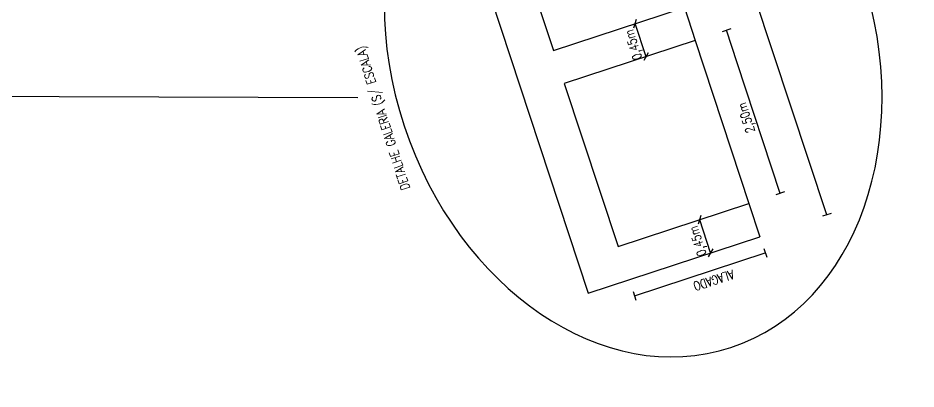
# Model space of a CAD drawing. Header units: metres. Extents: x 307586 to 320046, y 7427249 to 7434250.
# Drawn here: x 319652.5 to 319801.3, y 7428972.1 to 7429033.7 of the extents above; entities that cross this region are included whole.
import ezdxf

# ---------------------------------------------------------------- set-up
doc = ezdxf.new("R2010")
doc.units = ezdxf.units.M
doc.header["$MEASUREMENT"] = 0
doc.linetypes.add('CONTINUO', pattern=[0])
doc.layers.add('DETALHES', color=45, linetype='Continuous')
doc.layers.add('TEXTO', color=45, linetype='Continuous')
doc.styles.add('ROMANS', font='romans', dxfattribs={"height": 0.2})

msp = doc.modelspace()

# ---------------------------------------------------------------- linework, layer by layer
at = {"layer": 'DETALHES'}
for p, q in [((319786.53, 7429000.99), (319763.28, 7429071.6)), ((319723.76, 7429058.59), (319747, 7428988.01)), ((319732.34, 7429055.33), (319741.24, 7429028.27)), ((319741.24, 7429028.27), (319762.93, 7429035.41)), ((319762.93, 7429035.41), (319764.73, 7429029.92)), ((319754.55, 7429032.02), (319755.01, 7429033.45)), ((319756.58, 7429027.23), (319754.77, 7429032.73)), ((319770.63, 7429031.86), (319769.2, 7429031.39)), ((319771.68, 7429026.25), (319769.91, 7429031.62)), ((319764.72, 7429029.92), (319743.03, 7429022.78)), ((319764.72, 7429029.92), (319773.62, 7429002.86)), ((319756.96, 7429027.88), (319756.19, 7429026.59)), ((319778.82, 7429004.56), (319771.68, 7429026.25)), ((319743.03, 7429022.78), (319751.94, 7428995.72)), ((319779.53, 7429004.8), (319778.11, 7429004.33)), ((319751.94, 7428995.72), (319773.62, 7429002.86)), ((319773.62, 7429002.86), (319775.42, 7428997.37)), ((319765.26, 7428999.49), (319765.72, 7429000.92)), ((319767.29, 7428994.7), (319765.48, 7429000.19)), ((319787.24, 7429001.23), (319785.81, 7429000.76)), ((319747, 7428988.01), (319775.42, 7428997.37)), ((319754.68, 7428987.56), (319776.35, 7428994.7)), ((319767.67, 7428995.34), (319766.9, 7428994.06)), ((319776.11, 7428995.41), (319776.58, 7428993.98)), ((319754.45, 7428988.27), (319754.91, 7428986.85))]:
    msp.add_line(p, q, dxfattribs=at)
at = {"layer": 'DETALHES', "extrusion": (0, 0, -1)}
msp.add_ellipse((319754.43, 7429028.28), major_axis=(16.23, -49.29), ratio=0.769736, dxfattribs=at)
at = {"layer": 'TEXTO', "linetype": 'CONTINUO'}
msp.add_polyline3d([(319081.6, 7429022.6, 0), (319708.82, 7429020.48, 0)], dxfattribs=at)

# ---------------------------------------------------------------- texts
at = {"layer": 'DETALHES', "style": 'ROMANS', "width": 0.8}
for s, rotation, p in [('0,45m', 107.7809, (319755.94, 7429026.99)), ('DETALHE GALERIA (S/ ESCALA)', 107.7809, (319717.48, 7429005.4, 731.93)), ('2,50m', 107.7809, (319774.65, 7429014.87)), ('0,45m', 107.7809, (319766.61, 7428994.43)), ('ALAGADO', 197.7809, (319770.88, 7428991.9))]:
    msp.add_text(s, height=1.5, rotation=rotation, dxfattribs=at).set_placement(p)

doc.saveas('drawing.dxf')
